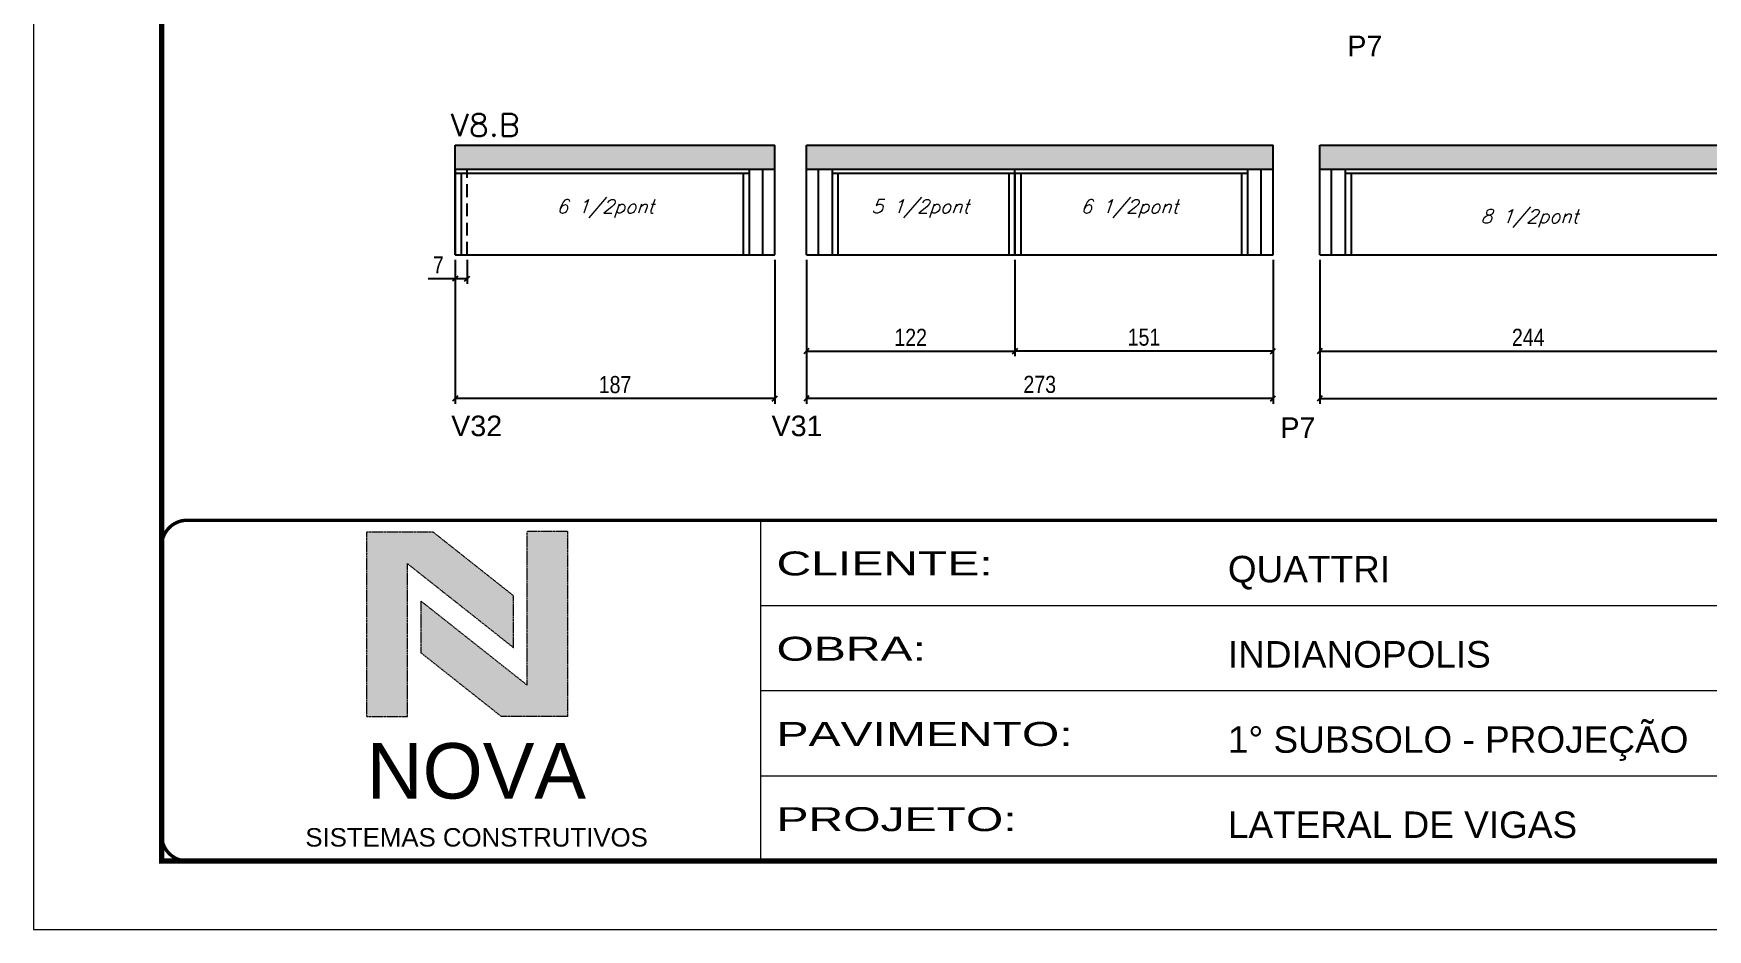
# Model space of a CAD drawing. Header units: millimetres. Extents: x 2921 to 9246, y 316 to 11751.
# Drawn here: x 4506 to 5485, y 7207 to 7731 of the extents above; entities that cross this region are included whole.
import ezdxf

# ---------------------------------------------------------------- set-up
doc = ezdxf.new("R2010")
doc.units = ezdxf.units.MM
doc.linetypes.add('CONTINUO', pattern=[0])
doc.linetypes.add('DASHED', pattern=[0.75, 0.5, -0.25])
for name, color, linetype in [('1', 3, 'Continuous'), ('5', 5, 'Continuous'), ('COTA', 241, 'Continuous'), ('Painéis', 200, 'Continuous'), ('SARR_2.2x7', 40, 'Continuous'), ('SARR_3.5x7', 81, 'Continuous'), ('texto', 7, 'Continuous')]:
    doc.layers.add(name, color=color, linetype=linetype)
for name, color, linetype, lineweight in [('CARIMBO-LEGENDA', 75, 'Continuous', 15), ('Folhas', 255, 'Continuous', 9), ('SARRAFO DE PRESSAO', 251, 'DASHED', 9), ('Texto Seção', 7, 'Continuous', 15)]:
    doc.layers.add(name, color=color, linetype=linetype, lineweight=lineweight)
doc.styles.add('arial', font='arial.ttf')
doc.styles.add('COTA TECNICA', font='techl___.ttf', dxfattribs={"height": 10})
doc.styles.add('REGUA-120', font='ROMANS.shx', dxfattribs={"height": 15})
doc.styles.add('Romans', font='romans.shx')
doc.styles.get("Standard").update_dxf_attribs({"font": 'arial.ttf'})
doc.styles.add('Tecnologia', font='')
doc.styles.get('Tecnologia').set_extended_font_data('Forgotten Futurist')
doc.dimstyles.new('PAINEL', dxfattribs={"dimtxt": 10, "dimasz": 3, "dimexe": 3, "dimexo": 3, "dimgap": 3, "dimtad": 1, "dimdec": 1, "dimzin": 12, "dimdsep": 46, "dimtxsty": 'COTA TECNICA', "dimblk1": 'OBLIQUE', "dimblk2": 'OBLIQUE', "dimsah": 1, "dimcen": 0.9, "dimclrd": 4, "dimclre": 4, "dimclrt": 240, "dimadec": 1, "dimazin": 3, "dimtfac": 1, "dimtdec": 1, "dimtmove": 0, "dimatfit": 3, "dimfxl": 1, "dimtolj": 1, "dimtzin": 12, "dimarcsym": 0})

# ---------------------------------------------------------------- blocks, each defined once
blk = doc.blocks.new('A$C64660E27')
at = {"layer": 'COTA', "true_color": 0x1a1a1a}
h = blk.add_hatch(color=250, dxfattribs=at)
h.dxf.hatch_style = 1
h.paths.add_polyline_path([(185.4, -11.6), (142.4, -11.6), (142.4, -131.6), (168.8, -131.6), (168.8, -32.2), (237.7, -86.7), (237.7, -53)])
at = {"layer": 'COTA'}
h = blk.add_hatch(color=20, dxfattribs=at)
h.dxf.hatch_style = 1
h.paths.add_polyline_path([(273, -11.4), (246.6, -11.4), (246.6, -111.1), (177.7, -56.6), (177.7, -90.2), (230, -131.6), (273, -131.6)])
for p, q in [((142.4, -131.6), (142.4, -11.6)), ((142.4, -11.6), (185.4, -11.6)), ((185.4, -11.6), (237.7, -53)), ((273, -11.4), (246.6, -11.4)), ((246.6, -111.1), (246.6, -11.4)), ((273, -11.4), (273, -131.6)), ((168.8, -32.2), (237.7, -86.7)), ((168.8, -131.6), (168.8, -32.2)), ((237.7, -86.7), (237.7, -53)), ((246.6, -111.1), (177.7, -56.6)), ((177.7, -90.2), (177.7, -56.6)), ((230, -131.6), (177.7, -90.2)), ((142.4, -131.6), (168.8, -131.6)), ((273, -131.6), (230, -131.6))]:
    blk.add_line(p, q)
at = {"layer": 'CARIMBO-LEGENDA', "color": 7, "linetype": 'Continuous', "ltscale": 100, "style": 'arial'}
blk.add_text('NOVA', height=36, dxfattribs=at).set_placement((142.4, -184.8))
at = {"layer": 'CARIMBO-LEGENDA', "color": 7, "linetype": 'Continuous', "style": 'arial'}
blk.add_text('SISTEMAS CONSTRUTIVOS', height=12, dxfattribs=at).set_placement((102.5, -216))
blk = doc.blocks.new('9999999999')
at = {"color": 30, "linetype": 'CONTINUO'}
for p, q in [((98564.56, 34230.21), (98564.56, 34429.45)), ((98564.56, 34379.64), (99583.98, 34379.64)), ((98564.56, 34329.83), (99487.98, 34329.83)), ((98564.56, 34280.02), (99487.98, 34280.02))]:
    blk.add_line(p, q, dxfattribs=at)
at = {"color": 30, "linetype": 'CONTINUO', "const_width": 2}
blk.add_lwpolyline([(99583.98, 34230.21), (99583.98, 34414.45, 0.414214), (99568.98, 34429.45), (98228.98, 34429.45, 0.414214), (98213.98, 34414.45), (98213.98, 34245.21, 0.414214), (98228.98, 34230.21), (99583.98, 34230.21)], format="xyb", dxfattribs=at)
at = {"layer": 'Folhas'}
blk.add_lwpolyline([(98138.98, 34190.21), (99623.98, 34190.21), (99623.98, 35240.21), (98138.98, 35240.21)], close=True, dxfattribs=at)
at = {"layer": 'Folhas', "color": 30, "const_width": 3}
blk.add_lwpolyline([(98213.98, 34230.21), (99583.98, 34230.21), (99583.98, 35200.21), (98213.98, 35200.21)], close=True, dxfattribs=at)
at = {"xscale": 0.9, "yscale": 0.9, "zscale": 0.9}
blk.add_blockref('A$C64660E27', (98205.77, 34433.07), dxfattribs=at)
at = {"color": 7, "linetype": 'Continuous', "ltscale": 5, "style": 'arial'}
for s, height, p in [('QUATTRI', 15.483, (98837.68, 34393.13)), ('INDIANOPOLIS', 15.4829, (98837.68, 34343.32)), ('1° SUBSOLO - PROJEÇÃO', 15.4829, (98837.68, 34293.51)), ('LATERAL DE VIGAS', 15.4829, (98837.68, 34243.7))]:
    blk.add_text(s, height=height, dxfattribs=at).set_placement(p)
at = {"layer": 'Folhas', "color": 7, "style": 'Tecnologia', "width": 1.5}
for s, p in [('CLIENTE:', (98573.65, 34397.17)), ('OBRA:', (98573.65, 34347.31)), ('PAVIMENTO:', (98573.65, 34297.5)), ('PROJETO:', (98573.65, 34247.69))]:
    blk.add_text(s, height=14, dxfattribs=at).set_placement(p)
blk = doc.blocks.new('_Oblique')
at = {"layer": '1', "color": 0, "lineweight": -2}
blk.add_line((-0.5, -0.5), (0.5, 0.5), dxfattribs=at)
blk = doc.blocks.new('*D51')
at = {"layer": 'COTA', "color": 4, "linetype": 'ByBlock', "lineweight": -2, "transparency": 16777216}
for p, q in [((5258.54, 7598.77), (5258.54, 7542.47)), ((5502.54, 7598.77), (5502.54, 7542.47)), ((5258.54, 7545.47), (5502.54, 7545.47))]:
    blk.add_line(p, q, dxfattribs=at)
at = {"layer": 'Defpoints', "color": 0, "linetype": 'ByBlock', "transparency": 16777216}
for p in [(5258.54, 7601.77), (5502.54, 7601.77), (5502.54, 7545.47)]:
    blk.add_point(p, dxfattribs=at)
at = {"layer": 'COTA', "color": 4, "linetype": 'ByBlock', "lineweight": -2, "transparency": 16777216, "xscale": 3, "yscale": 3, "zscale": 3, "rotation": 180}
blk.add_blockref('_Oblique', (5258.54, 7545.47), dxfattribs=at)
at = {"layer": 'COTA', "color": 4, "linetype": 'ByBlock', "lineweight": -2, "transparency": 16777216, "xscale": 3, "yscale": 3, "zscale": 3}
blk.add_blockref('_Oblique', (5502.54, 7545.47), dxfattribs=at)
at = {"layer": 'COTA', "color": 240, "linetype": 'ByBlock', "transparency": 16777216, "insert": (5380.54, 7553.54), "char_height": 10, "attachment_point": 5, "style": 'COTA TECNICA'}
blk.add_mtext('\\A1;244', dxfattribs=at)
blk = doc.blocks.new('*D879')
at = {"layer": 'COTA', "color": 4, "linetype": 'ByBlock', "lineweight": -2, "transparency": 16777216}
for p, q in [((5258.54, 7598.77), (5258.54, 7514.74)), ((5754.54, 7598.77), (5754.54, 7514.74)), ((5258.54, 7517.74), (5754.54, 7517.74))]:
    blk.add_line(p, q, dxfattribs=at)
at = {"layer": 'Defpoints', "color": 0, "linetype": 'ByBlock', "transparency": 16777216}
for p in [(5258.54, 7601.77), (5754.54, 7601.77), (5754.54, 7517.74)]:
    blk.add_point(p, dxfattribs=at)
at = {"layer": 'COTA', "color": 4, "linetype": 'ByBlock', "lineweight": -2, "transparency": 16777216, "xscale": 3, "yscale": 3, "zscale": 3, "rotation": 180}
blk.add_blockref('_Oblique', (5258.54, 7517.74), dxfattribs=at)
at = {"layer": 'COTA', "color": 4, "linetype": 'ByBlock', "lineweight": -2, "transparency": 16777216, "xscale": 3, "yscale": 3, "zscale": 3}
blk.add_blockref('_Oblique', (5754.54, 7517.74), dxfattribs=at)
at = {"layer": 'COTA', "color": 240, "linetype": 'ByBlock', "transparency": 16777216, "insert": (5506.54, 7525.87), "char_height": 10, "attachment_point": 5, "style": 'COTA TECNICA'}
blk.add_mtext('\\A1;496', dxfattribs=at)
blk = doc.blocks.new('*D52')
at = {"layer": 'Defpoints', "color": 0, "transparency": 16777216}
for p in [(4752.83, 7601.77), (4939.83, 7601.77), (4752.83, 7517.74)]:
    blk.add_point(p, dxfattribs=at)
at = {"layer": 'Painéis', "color": 4, "lineweight": -2, "transparency": 16777216}
for p, q in [((4752.83, 7598.77), (4752.83, 7514.74)), ((4939.83, 7598.77), (4939.83, 7514.74)), ((4939.83, 7517.74), (4752.83, 7517.74))]:
    blk.add_line(p, q, dxfattribs=at)
at = {"layer": 'Painéis', "color": 4, "lineweight": -2, "transparency": 16777216, "xscale": 3, "yscale": 3, "zscale": 3, "rotation": 180}
blk.add_blockref('_Oblique', (4752.83, 7517.74), dxfattribs=at)
at = {"layer": 'Painéis', "color": 4, "lineweight": -2, "transparency": 16777216, "xscale": 3, "yscale": 3, "zscale": 3}
blk.add_blockref('_Oblique', (4939.83, 7517.74), dxfattribs=at)
at = {"layer": 'Painéis', "color": 240, "lineweight": 5, "transparency": 16777216, "insert": (4846.33, 7525.83), "char_height": 10, "attachment_point": 5, "style": 'COTA TECNICA'}
blk.add_mtext('\\A1;187', dxfattribs=at)
blk = doc.blocks.new('*D56')
at = {"layer": 'COTA', "color": 4, "linetype": 'ByBlock', "lineweight": -2, "transparency": 16777216}
for p, q in [((4958.26, 7598.77), (4958.26, 7542.47)), ((5080.26, 7598.77), (5080.26, 7542.47)), ((4958.26, 7545.47), (5080.26, 7545.47))]:
    blk.add_line(p, q, dxfattribs=at)
at = {"layer": 'Defpoints', "color": 0, "linetype": 'ByBlock', "transparency": 16777216}
for p in [(4958.26, 7601.77), (5080.26, 7601.77), (5080.26, 7545.47)]:
    blk.add_point(p, dxfattribs=at)
at = {"layer": 'COTA', "color": 4, "linetype": 'ByBlock', "lineweight": -2, "transparency": 16777216, "xscale": 3, "yscale": 3, "zscale": 3, "rotation": 180}
blk.add_blockref('_Oblique', (4958.26, 7545.47), dxfattribs=at)
at = {"layer": 'COTA', "color": 4, "linetype": 'ByBlock', "lineweight": -2, "transparency": 16777216, "xscale": 3, "yscale": 3, "zscale": 3}
blk.add_blockref('_Oblique', (5080.26, 7545.47), dxfattribs=at)
at = {"layer": 'COTA', "color": 240, "linetype": 'ByBlock', "transparency": 16777216, "insert": (5019.26, 7553.52), "char_height": 10, "width": 165.5951, "attachment_point": 5, "style": 'COTA TECNICA'}
blk.add_mtext('\\A1;122 ', dxfattribs=at)
blk = doc.blocks.new('*D57')
at = {"layer": 'COTA', "color": 4, "lineweight": -2, "transparency": 16777216}
for p, q in [((5080.26, 7598.77), (5080.26, 7542.47)), ((5231.26, 7598.77), (5231.26, 7542.47)), ((5231.26, 7545.47), (5080.26, 7545.47))]:
    blk.add_line(p, q, dxfattribs=at)
at = {"layer": 'Defpoints', "color": 0, "transparency": 16777216}
for p in [(5080.26, 7601.77), (5231.26, 7601.77), (5080.26, 7545.47)]:
    blk.add_point(p, dxfattribs=at)
at = {"layer": 'COTA', "color": 4, "lineweight": -2, "transparency": 16777216, "xscale": 3, "yscale": 3, "zscale": 3, "rotation": 180}
blk.add_blockref('_Oblique', (5080.26, 7545.47), dxfattribs=at)
at = {"layer": 'COTA', "color": 4, "lineweight": -2, "transparency": 16777216, "xscale": 3, "yscale": 3, "zscale": 3}
blk.add_blockref('_Oblique', (5231.26, 7545.47), dxfattribs=at)
at = {"layer": 'COTA', "color": 240, "transparency": 16777216, "insert": (5155.76, 7553.58), "char_height": 10, "attachment_point": 5, "style": 'COTA TECNICA'}
blk.add_mtext('\\A1;151', dxfattribs=at)
blk = doc.blocks.new('*D58')
at = {"layer": 'Defpoints', "color": 0, "transparency": 16777216}
for p in [(5231.26, 7601.77), (4958.26, 7545.47), (4958.26, 7517.74)]:
    blk.add_point(p, dxfattribs=at)
at = {"layer": 'Painéis', "color": 4, "lineweight": -2, "transparency": 16777216}
for p, q in [((5231.26, 7598.77), (5231.26, 7514.74)), ((4958.26, 7542.47), (4958.26, 7514.74)), ((5231.26, 7517.74), (4958.26, 7517.74))]:
    blk.add_line(p, q, dxfattribs=at)
at = {"layer": 'Painéis', "color": 4, "lineweight": -2, "transparency": 16777216, "xscale": 3, "yscale": 3, "zscale": 3, "rotation": 180}
blk.add_blockref('_Oblique', (4958.26, 7517.74), dxfattribs=at)
at = {"layer": 'Painéis', "color": 4, "lineweight": -2, "transparency": 16777216, "xscale": 3, "yscale": 3, "zscale": 3}
blk.add_blockref('_Oblique', (5231.26, 7517.74), dxfattribs=at)
at = {"layer": 'Painéis', "color": 240, "lineweight": 5, "transparency": 16777216, "insert": (5094.76, 7525.96), "char_height": 10, "attachment_point": 5, "style": 'COTA TECNICA'}
blk.add_mtext('\\A1;273', dxfattribs=at)
blk = doc.blocks.new('*D59')
at = {"layer": 'COTA', "color": 4, "lineweight": -2, "transparency": 16777216}
for p, q in [((4752.83, 7598.77), (4752.83, 7584.77)), ((4759.83, 7598.77), (4759.83, 7584.77)), ((4752.83, 7587.77), (4737.09, 7587.77)), ((4759.83, 7587.77), (4752.83, 7587.77))]:
    blk.add_line(p, q, dxfattribs=at)
at = {"layer": 'Defpoints', "color": 0, "transparency": 16777216}
for p in [(4752.83, 7601.77), (4759.83, 7601.77), (4759.83, 7587.77)]:
    blk.add_point(p, dxfattribs=at)
at = {"layer": 'COTA', "color": 4, "lineweight": -2, "transparency": 16777216, "xscale": 3, "yscale": 3, "zscale": 3, "rotation": 180}
blk.add_blockref('_Oblique', (4752.83, 7587.77), dxfattribs=at)
at = {"layer": 'COTA', "color": 4, "lineweight": -2, "transparency": 16777216, "xscale": 3, "yscale": 3, "zscale": 3}
blk.add_blockref('_Oblique', (4759.83, 7587.77), dxfattribs=at)
at = {"layer": 'COTA', "color": 240, "transparency": 16777216, "insert": (4742.96, 7595.84), "char_height": 10, "attachment_point": 5, "style": 'COTA TECNICA'}
blk.add_mtext('\\A1;7', dxfattribs=at)

msp = doc.modelspace()

# ---------------------------------------------------------------- hatches: boundary and pattern name
at = {"layer": 'COTA', "linetype": 'ByBlock'}
h = msp.add_hatch(dxfattribs=at)
h.set_pattern_fill('AR-CONC', color=256, scale=0.03)
h.set_pattern_definition([(50, (3066.1094, -8890.055), (5.4655401, -0.4781726), [0.5715, -6.2865]), (355, (3066.1094, -8890.055), (-1.0573026, 5.7317054), [0.4572, -5.0292175]), (100.451445, (3066.565, -8890.095), (4.4082374, 5.2535326), [0.4857003, -5.3427073]), (46.1842, (3066.1094, -8888.531), (8.1323712, -1.2612698), [0.85725, -9.42975]), (96.63556, (3066.787, -8888.636), (7.122124, 7.4227837), [0.7285507, -8.0140682]), (351.18415, (3066.109, -8888.531), (7.122124, 7.4227837), [0.685799, -7.543792]), (21, (3066.8714, -8888.912), (4.5484317, -3.067956), [0.5715, -6.2865]), (326, (3066.8714, -8888.912), (1.8540609, 5.525639), [0.4572, -5.0292]), (71.451445, (3067.2504, -8889.168), (6.4024926, 2.457683), [0.4857003, -5.3426981]), (37.5, (3066.1094, -8890.0552), (0.0926581, 2.53665117), [0, -4.96824, 0, -5.1054, 0, -5.04825]), (7.5, (3066.1094, -8890.0552), (2.00458988, 3.00541724), [0, -2.91084, 0, -4.85394, 0, -1.92405]), (327.5, (3064.41, -8890.0552), (4.06771786, -0.17186232), [0, -1.905, 0, -5.9436, 0, -7.8867]), (317.5, (3063.648, -8890.055), (4.44387544, 0.7627947), [0, -2.4765, 0, -3.94716, 0, -5.6007])])
h.paths.add_polyline_path([(4939.83, 7651.77), (4939.83, 7665.77), (4752.83, 7665.77), (4752.83, 7651.77)])
h = msp.add_hatch(dxfattribs=at)
h.set_pattern_fill('AR-CONC', color=256, scale=0.03)
h.set_pattern_definition([(50, (3271.54, -8890.055), (5.4655401, -0.4781726), [0.5715, -6.2865]), (355, (3271.54, -8890.055), (-1.0573026, 5.7317054), [0.4572, -5.0292175]), (100.451445, (3271.9954, -8890.095), (4.4082374, 5.2535326), [0.4857003, -5.3427073]), (46.1842, (3271.54, -8888.531), (8.1323712, -1.2612698), [0.85725, -9.42975]), (96.63556, (3272.218, -8888.636), (7.122124, 7.4227837), [0.7285507, -8.0140682]), (351.18415, (3271.54, -8888.531), (7.122124, 7.4227837), [0.685799, -7.543792]), (21, (3272.302, -8888.912), (4.5484317, -3.067956), [0.5715, -6.2865]), (326, (3272.302, -8888.912), (1.8540609, 5.525639), [0.4572, -5.0292]), (71.451445, (3272.681, -8889.168), (6.4024926, 2.457683), [0.4857003, -5.3426981]), (37.5, (3271.54, -8890.0552), (0.0926581, 2.53665117), [0, -4.96824, 0, -5.1054, 0, -5.04825]), (7.5, (3271.54, -8890.0552), (2.00458988, 3.00541724), [0, -2.91084, 0, -4.85394, 0, -1.92405]), (327.5, (3269.8407, -8890.0552), (4.06771786, -0.17186232), [0, -1.905, 0, -5.9436, 0, -7.8867]), (317.5, (3269.0787, -8890.055), (4.44387544, 0.7627947), [0, -2.4765, 0, -3.94716, 0, -5.6007])])
h.paths.add_polyline_path([(5231.26, 7665.77), (5231.26, 7651.77), (4958.26, 7651.77), (4958.26, 7665.77)])
h = msp.add_hatch(dxfattribs=at)
h.set_pattern_fill('AR-CONC', color=256, scale=0.03)
h.set_pattern_definition([(50, (-126507.8246, -26232.1812), (5.46554007, -0.47817257), [0.5715, -6.2865]), (355, (-126507.8246, -26232.181), (-1.05730264, 5.73170536), [0.4572, -5.02921753]), (100.4514447, (-126507.369, -26232.221), (4.40823741, 5.25353256), [0.48570026, -5.34270734]), (46.1842, (-126507.8246, -26230.657), (8.13237123, -1.26126984), [0.85725, -9.42975]), (96.6355576, (-126507.147, -26230.762), (7.122124, 7.42278374), [0.7285507, -8.01406824]), (351.184151, (-126507.8246, -26230.657), (7.122124, 7.42278374), [0.685799, -7.54379196]), (21, (-126507.0626, -26231.0382), (4.54843174, -3.06795595), [0.5715, -6.2865]), (326, (-126507.0626, -26231.038), (1.85406085, 5.52563898), [0.4572, -5.0292]), (71.451445, (-126506.6835, -26231.294), (6.40249258, 2.45768307), [0.48570026, -5.34269813]), (37.5, (-126507.8246, -26232.1812), (0.092658098, 2.536651166), [0, -4.96824, 0, -5.1054, 0, -5.04825]), (7.5, (-126507.8246, -26232.1812), (2.004589875, 3.005417245), [0, -2.91084, 0, -4.85394, 0, -1.92405]), (327.5, (-126509.5238, -26232.1812), (4.067717855, -0.17186232), [0, -1.905, 0, -5.9436, 0, -7.8867]), (317.5, (-126510.286, -26232.1812), (4.44387544, 0.76279473), [0, -2.4765, 0, -3.94716, 0, -5.6007])])
h.paths.add_polyline_path([(5753.54, 7651.77), (5753.54, 7665.77), (5258.54, 7665.77), (5258.54, 7651.77)])

# ---------------------------------------------------------------- linework, layer by layer
for p, q in [((4752.83, 7665.77), (4939.83, 7665.77)), ((4752.83, 7651.77), (4752.83, 7665.77)), ((4939.83, 7651.77), (4939.83, 7665.77)), ((4958.26, 7665.77), (5231.26, 7665.77)), ((4958.26, 7651.77), (4958.26, 7665.77)), ((5231.26, 7651.77), (5231.26, 7665.77)), ((5258.54, 7665.77), (5754.54, 7665.77)), ((5258.54, 7651.77), (5258.54, 7665.77))]:
    msp.add_line(p, q, dxfattribs=at)
at = {"layer": 'Painéis', "linetype": 'ByBlock'}
for p, q in [((4752.83, 7651.77), (4939.83, 7651.77)), ((4752.83, 7601.77), (4752.83, 7651.77)), ((4958.26, 7651.77), (5231.26, 7651.77)), ((4958.26, 7601.77), (4958.26, 7651.77)), ((5080.26, 7601.77), (5080.26, 7651.77)), ((5258.54, 7651.77), (5754.54, 7651.77)), ((5258.54, 7601.77), (5258.54, 7651.77)), ((4752.83, 7601.77), (4939.83, 7601.77)), ((4958.26, 7601.77), (5231.26, 7601.77)), ((5258.54, 7601.77), (5754.54, 7601.77))]:
    msp.add_line(p, q, dxfattribs=at)
at = {"layer": 'Painéis'}
for p, q in [((4939.83, 7601.77), (4939.83, 7651.77)), ((5231.26, 7601.77), (5231.26, 7651.77))]:
    msp.add_line(p, q, dxfattribs=at)
at = {"layer": 'SARR_2.2x7', "linetype": 'Continuous'}
for p, q in [((4752.83, 7649.57), (4924.83, 7649.57)), ((4932.83, 7601.77), (4932.83, 7651.77)), ((4965.26, 7601.77), (4965.26, 7651.77)), ((4973.26, 7649.57), (5080.26, 7649.57)), ((5080.26, 7649.57), (5216.26, 7649.57)), ((5224.26, 7601.77), (5224.26, 7651.77)), ((5265.54, 7601.77), (5265.54, 7651.77)), ((5273.54, 7649.57), (5502.54, 7649.57))]:
    msp.add_line(p, q, dxfattribs=at)
at = {"layer": 'SARR_2.2x7', "linetype": 'DASHED', "ltscale": 15}
msp.add_line((4759.83, 7601.77), (4759.83, 7651.77), dxfattribs=at)
at = {"layer": 'SARR_3.5x7'}
for p, q in [((4752.83, 7651.77), (4752.83, 7601.77)), ((4756.33, 7649.57), (4756.33, 7601.77)), ((4921.33, 7649.57), (4921.33, 7601.77)), ((4924.83, 7651.77), (4924.83, 7601.77)), ((4973.26, 7651.77), (4973.26, 7601.77)), ((4976.76, 7649.57), (4976.76, 7601.77)), ((5076.76, 7649.57), (5076.76, 7601.77)), ((5080.26, 7649.57), (5080.26, 7601.77)), ((5083.76, 7649.57), (5083.76, 7601.77)), ((5212.76, 7649.57), (5212.76, 7601.77)), ((5216.26, 7651.77), (5216.26, 7601.77)), ((5273.54, 7651.77), (5273.54, 7601.77)), ((5277.04, 7649.57), (5277.04, 7601.77)), ((4752.83, 7601.77), (4756.33, 7601.77)), ((4973.26, 7601.77), (4976.76, 7601.77)), ((5076.76, 7601.77), (5080.26, 7601.77)), ((5080.26, 7601.77), (5083.76, 7601.77)), ((5273.54, 7601.77), (5277.04, 7601.77))]:
    msp.add_line(p, q, dxfattribs=at)

# ---------------------------------------------------------------- block references
at = {"layer": 'SARRAFO DE PRESSAO', "color": 6, "linetype": 'ByBlock'}
msp.add_blockref('9999999999', (-93632.85, -26982.83), dxfattribs=at)

# ---------------------------------------------------------------- texts
at = {"layer": '5', "linetype": 'Continuous'}
for s, p in [('P7', (5274.71, 7717.87)), ('V32', (4750.49, 7495.77)), ('V31', (4937.89, 7495.77)), ('P7', (5235.54, 7494.72))]:
    msp.add_text(s, height=12, rotation=0.00004, dxfattribs=at).set_placement(p)
at = {"layer": 'texto', "color": 2, "char_height": 8, "attachment_point": 5, "style": 'Romans'}
for s, insert in [('{\\Q19;\\C256;6 1/2pont}', (4840.6, 7628.69)), ('{\\Q19;\\C256;5 1/2pont}', (5024.81, 7628.69)), ('{\\Q19;\\C256;6 1/2pont}', (5147.16, 7628.69)), ('{\\Q19;\\C256;8 1/2pont}', (5381.2, 7622.99))]:
    msp.add_mtext(s, dxfattribs=dict(at, insert=insert))
at = {"layer": 'Texto Seção', "style": 'REGUA-120', "width": 1.05}
msp.add_text('V8.B', height=13, dxfattribs=at).set_placement((4750.37, 7671.09))

# ---------------------------------------------------------------- dimensions: what is measured, and where the dimension line sits
at = {"layer": 'COTA'}
dim = msp.add_linear_dim(base=(4759.83, 7587.77), p1=(4752.83, 7601.77), p2=(4759.83, 7601.77), dimstyle='PAINEL', dxfattribs=at)
dim.commit()
dim.dimension.update_dxf_attribs({"geometry": '*D59', "text_midpoint": (4742.96, 7587.77), "dimtype": 160})
at = {"layer": 'COTA', "linetype": 'ByBlock'}
dim = msp.add_linear_dim(base=(5080.26, 7545.47), p1=(4958.26, 7601.77), p2=(5080.26, 7601.77), text='<> ', dimstyle='PAINEL', dxfattribs=at)
dim.commit()
dim.dimension.update_dxf_attribs({"geometry": '*D56', "text_midpoint": (5019.26, 7545.47), "dimtype": 160})
at = {"layer": 'COTA'}
dim = msp.add_linear_dim(base=(5080.26, 7545.47), p1=(5231.26, 7601.77), p2=(5080.26, 7601.77), dimstyle='PAINEL', dxfattribs=at)
dim.commit()
dim.dimension.update_dxf_attribs({"geometry": '*D57', "text_midpoint": (5155.76, 7553.58)})
at = {"layer": 'COTA', "linetype": 'ByBlock'}
for base, p2, picture, middle in [((5502.54, 7545.47), (5502.54, 7601.77), '*D51', (5380.54, 7553.54)), ((5754.54, 7517.74), (5754.54, 7601.77), '*D879', (5506.54, 7525.87))]:
    dim = msp.add_linear_dim(base=base, p1=(5258.54, 7601.77), p2=p2, dimstyle='PAINEL', dxfattribs=at)
    dim.commit()
    dim.dimension.update_dxf_attribs({"geometry": picture, "text_midpoint": middle})
at = {"layer": 'Painéis', "lineweight": 5}
for base, p1, p2, picture, middle in [((4752.83, 7517.74), (4939.83, 7601.77), (4752.83, 7601.77), '*D52', (4846.33, 7525.83)), ((4958.26, 7517.74), (5231.26, 7601.77), (4958.26, 7545.47), '*D58', (5094.76, 7525.96))]:
    dim = msp.add_linear_dim(base=base, p1=p1, p2=p2, angle=180, dimstyle='PAINEL', dxfattribs=at)
    dim.commit()
    dim.dimension.update_dxf_attribs({"geometry": picture, "text_midpoint": middle})

doc.saveas('drawing.dxf')
